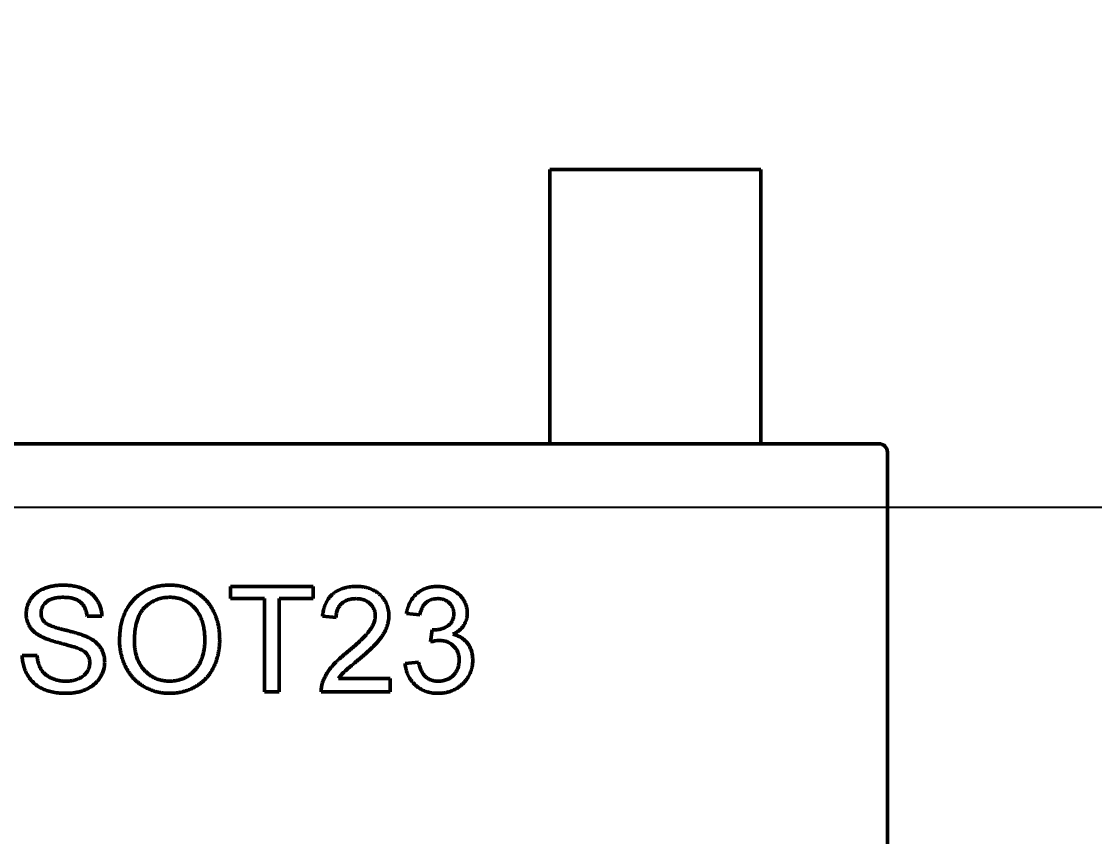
# Model space of a CAD drawing. Header units: millimetres. Extents: x 71 to 428, y 120 to 295.
# Drawn here: x 339.173 to 341.715, y 203.717 to 205.648 of the extents above; entities that cross this region are included whole.
import ezdxf

# ---------------------------------------------------------------- set-up
doc = ezdxf.new("R2010")
doc.units = ezdxf.units.MM
doc.header["$LTSCALE"] = 0.75
doc.linetypes.add('CENTER', pattern=[50.8, 31.75, -6.35, 6.35, -6.35])
doc.layers.add('Dim', color=3, linetype='Continuous', lineweight=25)
doc.layers.add('Visible', color=7, linetype='Continuous', lineweight=50)
doc.styles.get("Standard").update_dxf_attribs({"font": 'arial.ttf'})
doc.dimstyles.new('Dim-ISO-25', dxfattribs={"dimtxt": 3.5, "dimasz": 3.5, "dimexe": 2.1, "dimexo": 2.1, "dimgap": 1.4, "dimtad": 1, "dimzin": 12, "dimdsep": 46, "dimtxsty": 'Standard', "dimcen": 0, "dimazin": 3, "dimtp": 0.1, "dimtm": 0.1, "dimtfac": 0.714286, "dimtmove": 0, "dimatfit": 3, "dimfxl": 1, "dimtzin": 12, "dimarcsym": 0})

# ---------------------------------------------------------------- blocks, each defined once
blk = doc.blocks.new('*D108')
at = {"color": 0, "linetype": 'ByBlock', "lineweight": -2}
for p, q in [((339.5414, 239.9919), (278.368, 239.9919)), ((280.468, 239.9919), (280.468, 204.496)), ((300.7881, 204.496), (278.368, 204.496))]:
    blk.add_line(p, q, dxfattribs=at)
at = {"color": 0, "linetype": 'ByBlock'}
for points in [[(280.468, 239.9919), (279.8846, 236.4919), (281.0513, 236.4919)], [(280.468, 204.496), (279.8846, 207.996), (281.0513, 207.996)]]:
    blk.add_solid(points, dxfattribs=at)
at = {"layer": 'Defpoints', "color": 0, "linetype": 'ByBlock'}
for p in [(341.6414, 239.9919), (302.8881, 204.496)]:
    blk.add_point(p, dxfattribs=at)
at = {"color": 0, "linetype": 'ByBlock', "lineweight": -2, "insert": (277.2798, 222.2439), "char_height": 3.5, "attachment_point": 5, "rotation": 90}
blk.add_mtext('\\A0;35.5', dxfattribs=at)
blk = doc.blocks.new('*D109')
at = {"color": 0, "linetype": 'ByBlock', "lineweight": -2}
for p, q in [((352.9086, 242.8617), (269.2309, 242.8617)), ((271.3309, 242.8617), (271.3309, 204.496)), ((301.8219, 204.496), (269.2309, 204.496))]:
    blk.add_line(p, q, dxfattribs=at)
at = {"color": 0, "linetype": 'ByBlock'}
for points in [[(271.3309, 242.8617), (270.7475, 239.3617), (271.9142, 239.3617)], [(271.3309, 204.496), (270.7475, 207.996), (271.9142, 207.996)]]:
    blk.add_solid(points, dxfattribs=at)
at = {"layer": 'Defpoints', "color": 0, "linetype": 'ByBlock'}
for p in [(355.0086, 242.8617), (303.9219, 204.496)]:
    blk.add_point(p, dxfattribs=at)
at = {"color": 0, "linetype": 'ByBlock', "lineweight": -2, "insert": (268.1427, 223.6788), "char_height": 3.5, "attachment_point": 5, "rotation": 90}
blk.add_mtext('\\A0;38.37', dxfattribs=at)
blk = doc.blocks.new('*D127')
at = {"color": 0, "linetype": 'ByBlock', "lineweight": -2}
for p, q in [((318.3964, 202.3936), (318.3964, 119.8711)), ((354.8964, 148.7044), (354.8964, 119.8711)), ((318.3964, 121.9711), (354.8964, 121.9711))]:
    blk.add_line(p, q, dxfattribs=at)
at = {"color": 0, "linetype": 'ByBlock'}
for points in [[(318.3964, 121.9711), (321.8964, 121.3878), (321.8964, 122.5544)], [(354.8964, 121.9711), (351.3964, 121.3878), (351.3964, 122.5544)]]:
    blk.add_solid(points, dxfattribs=at)
at = {"layer": 'Defpoints', "color": 0, "linetype": 'ByBlock'}
for p in [(318.3964, 204.4936), (354.8964, 150.8044)]:
    blk.add_point(p, dxfattribs=at)
at = {"color": 0, "linetype": 'ByBlock', "lineweight": -2, "insert": (336.6464, 125.1593), "char_height": 3.5, "attachment_point": 5}
blk.add_mtext('\\A0;36.5', dxfattribs=at)

msp = doc.modelspace()

# ---------------------------------------------------------------- linework, layer by layer
at = {"color": 6, "linetype": 'CENTER', "ltscale": 0.25}
msp.add_line((428.4595, 204.496), (294.1476, 204.496), dxfattribs=at)
at = {"layer": 'Visible'}
for p, q in [((340.4246, 205.2974), (340.9246, 205.2974)), ((340.4246, 205.2974), (340.4246, 204.9213)), ((340.9246, 205.2974), (340.9246, 204.9213)), ((340.4246, 204.9213), (340.4246, 204.9015)), ((340.4246, 204.9015), (340.4246, 204.8434)), ((340.9246, 204.9213), (340.9246, 204.9015)), ((340.9246, 204.9015), (340.9246, 204.8434)), ((340.4246, 204.6652), (340.4246, 204.8434)), ((340.9246, 204.6652), (340.9246, 204.8434)), ((340.4246, 204.6474), (339.0246, 204.6474)), ((340.4246, 204.6652), (340.4246, 204.6474)), ((340.4246, 204.6474), (340.9246, 204.6474)), ((340.9246, 204.6652), (340.9246, 204.6474)), ((341.2046, 204.6474), (340.9246, 204.6474)), ((341.2049, 204.6474), (341.2046, 204.6474)), ((341.2246, 204.6274), (341.2246, 204.6277)), ((341.2246, 202.9674), (341.2246, 204.6274)), ((339.6685, 204.2804), (339.6685, 204.3092)), ((339.6685, 204.3092), (339.8641, 204.3092)), ((339.8641, 204.3092), (339.8641, 204.2804)), ((339.7487, 204.2804), (339.6685, 204.2804)), ((339.7487, 204.0592), (339.7487, 204.2804)), ((339.7839, 204.2804), (339.7839, 204.0592)), ((339.8641, 204.2804), (339.7839, 204.2804)), ((339.3641, 204.2387), (339.3288, 204.2387)), ((339.9185, 204.2355), (339.8865, 204.2387)), ((340.1173, 204.2419), (340.0852, 204.2451)), ((340.1426, 204.1778), (340.1459, 204.2067)), ((339.175, 204.1458), (339.2102, 204.1458)), ((340.082, 204.1265), (340.1141, 204.1297)), ((339.9245, 204.0913), (340.0468, 204.0913)), ((340.0468, 204.0913), (340.0468, 204.0592)), ((339.7839, 204.0592), (339.7487, 204.0592)), ((340.0468, 204.0592), (339.8833, 204.0592))]:
    msp.add_line(p, q, dxfattribs=at)
at = {"layer": 'Visible', "extrusion": (0, 0, -1)}
msp.add_circle((-354.8964, 204.496), 47.93, dxfattribs=at)
for centre, radius, start, end in [((-341.2046, 204.6274), 0.02, 90.864, 179.136), ((-340.152, 204.2566), 0.0504, 271.7211, 276.981)]:
    msp.add_arc(centre, radius, start, end, dxfattribs=at)
at = {"layer": 'Visible'}
for centre, radius, start, end in [((340.166, 204.1005), 0.0808, 91.8942, 106.8331), ((339.9463, 204.0611), 0.063, 161.1528, 181.7031)]:
    msp.add_arc(centre, radius, start, end, dxfattribs=at)
for points, knots in [([(339.1846, 204.244), (339.1847, 204.2471), (339.1849, 204.2532), (339.187, 204.2623), (339.1904, 204.271), (339.1942, 204.2779), (339.1979, 204.2831), (339.201, 204.2869), (339.2044, 204.2904), (339.2082, 204.2936), (339.2122, 204.2966), (339.2165, 204.2994), (339.2212, 204.3018), (339.2278, 204.3048), (339.2366, 204.3079), (339.2477, 204.3105), (339.2593, 204.3121), (339.2673, 204.3123), (339.2714, 204.3124)], [0, 0, 0, 0, 0.074995, 0.149165, 0.223664, 0.300412, 0.33957, 0.378921, 0.418096, 0.45823, 0.498427, 0.539708, 0.582216, 0.625824, 0.715481, 0.807384, 0.901634, 1, 1, 1, 1]), ([(339.2714, 204.3124), (339.2758, 204.3123), (339.2845, 204.3121), (339.297, 204.3105), (339.3088, 204.3076), (339.318, 204.3045), (339.3248, 204.3013), (339.3296, 204.2988), (339.3341, 204.2959), (339.3383, 204.2927), (339.3422, 204.2894), (339.3457, 204.2857), (339.349, 204.2818), (339.353, 204.2762), (339.3572, 204.2688), (339.3608, 204.2593), (339.3633, 204.2492), (339.3638, 204.2423), (339.3641, 204.2387)], [0, 0, 0, 0, 0.100475, 0.195644, 0.286083, 0.372983, 0.415026, 0.456052, 0.495939, 0.535566, 0.574087, 0.612519, 0.651081, 0.689513, 0.766237, 0.84235, 0.919974, 1, 1, 1, 1]), ([(339.4057, 204.1809), (339.4058, 204.1859), (339.406, 204.1957), (339.4076, 204.2099), (339.4101, 204.2233), (339.4138, 204.2358), (339.4185, 204.2476), (339.4241, 204.2585), (339.4309, 204.2685), (339.4387, 204.2777), (339.4473, 204.2858), (339.4565, 204.293), (339.4664, 204.299), (339.4768, 204.3039), (339.4879, 204.3078), (339.4996, 204.3104), (339.5118, 204.3121), (339.5202, 204.3123), (339.5245, 204.3124)], [0, 0, 0, 0, 0.075226, 0.146575, 0.2145, 0.27953, 0.342403, 0.403496, 0.463762, 0.523864, 0.583252, 0.641302, 0.698898, 0.756295, 0.814628, 0.874325, 0.935783, 1, 1, 1, 1]), ([(339.5245, 204.3124), (339.5273, 204.3124), (339.5329, 204.3123), (339.5412, 204.3115), (339.5493, 204.3102), (339.5571, 204.3084), (339.5648, 204.3061), (339.5722, 204.3033), (339.5794, 204.2999), (339.5864, 204.2961), (339.5931, 204.2918), (339.5994, 204.2871), (339.6053, 204.2819), (339.6108, 204.2765), (339.6158, 204.2705), (339.6205, 204.2642), (339.6247, 204.2574), (339.6285, 204.2503), (339.6319, 204.2429), (339.6348, 204.2351), (339.6373, 204.2272), (339.6394, 204.219), (339.6409, 204.2105), (339.6421, 204.2019), (339.6427, 204.1929), (339.6428, 204.1869), (339.6429, 204.1838)], [0, 0, 0, 0, 0.043099, 0.085587, 0.126908, 0.167967, 0.20845, 0.249025, 0.289281, 0.33001, 0.370598, 0.410466, 0.450033, 0.489688, 0.529116, 0.569037, 0.609703, 0.650759, 0.692509, 0.734219, 0.776707, 0.819552, 0.863351, 0.907839, 0.953334, 1, 1, 1, 1]), ([(339.8865, 204.2387), (339.8868, 204.2415), (339.8875, 204.2469), (339.8891, 204.2548), (339.8913, 204.2621), (339.894, 204.269), (339.8973, 204.2753), (339.9011, 204.2812), (339.9055, 204.2865), (339.9105, 204.2913), (339.9159, 204.2955), (339.9218, 204.2992), (339.9282, 204.3023), (339.935, 204.3049), (339.9423, 204.3068), (339.95, 204.3082), (339.9582, 204.3091), (339.9638, 204.3092), (339.9666, 204.3092)], [0, 0, 0, 0, 0.070675, 0.137493, 0.201473, 0.262869, 0.32255, 0.380737, 0.43822, 0.495487, 0.553484, 0.611346, 0.670644, 0.731587, 0.794183, 0.859445, 0.928208, 1, 1, 1, 1]), ([(339.9666, 204.3092), (339.9695, 204.3092), (339.9751, 204.3091), (339.9834, 204.3081), (339.9911, 204.3066), (339.9984, 204.3044), (340.0052, 204.3016), (340.0116, 204.2982), (340.0175, 204.2942), (340.0229, 204.2895), (340.0277, 204.2844), (340.032, 204.279), (340.0355, 204.2732), (340.0385, 204.2673), (340.0408, 204.2609), (340.0423, 204.2543), (340.0434, 204.2473), (340.0435, 204.2426), (340.0435, 204.2402)], [0, 0, 0, 0, 0.074712, 0.145539, 0.213339, 0.278615, 0.342094, 0.40389, 0.465063, 0.526577, 0.587328, 0.64638, 0.704345, 0.761672, 0.819418, 0.878039, 0.937796, 1, 1, 1, 1]), ([(340.0852, 204.2451), (340.0857, 204.2476), (340.0867, 204.2525), (340.0887, 204.2595), (340.0911, 204.2661), (340.0941, 204.2722), (340.0974, 204.278), (340.1012, 204.2832), (340.1054, 204.2881), (340.11, 204.2925), (340.115, 204.2965), (340.1203, 204.2999), (340.1259, 204.3028), (340.1318, 204.3051), (340.138, 204.307), (340.1446, 204.3083), (340.1513, 204.3091), (340.156, 204.3092), (340.1583, 204.3092)], [0, 0, 0, 0, 0.071036, 0.139343, 0.204958, 0.268332, 0.330129, 0.390664, 0.450861, 0.510587, 0.570374, 0.629455, 0.687994, 0.747581, 0.807839, 0.870034, 0.93381, 1, 1, 1, 1]), ([(340.1583, 204.3092), (340.1616, 204.3091), (340.168, 204.3089), (340.1774, 204.3073), (340.1864, 204.3046), (340.195, 204.3008), (340.2029, 204.2962), (340.2099, 204.2907), (340.2158, 204.2844), (340.2207, 204.2773), (340.2246, 204.2698), (340.2274, 204.262), (340.2291, 204.2539), (340.2293, 204.2484), (340.2294, 204.2457)], [0, 0, 0, 0, 0.092054, 0.181008, 0.26913, 0.357137, 0.443549, 0.526433, 0.607453, 0.688385, 0.767854, 0.845531, 0.922529, 1, 1, 1, 1]), ([(339.2728, 204.2836), (339.2705, 204.2836), (339.2662, 204.2835), (339.26, 204.2829), (339.2543, 204.2821), (339.249, 204.2809), (339.2441, 204.2794), (339.2397, 204.2776), (339.2359, 204.2753), (339.2324, 204.2727), (339.2295, 204.2699), (339.2269, 204.2669), (339.2247, 204.2639), (339.2229, 204.2606), (339.2215, 204.2572), (339.2206, 204.2537), (339.2199, 204.25), (339.2199, 204.2475), (339.2198, 204.2463)], [0, 0, 0, 0, 0.091511, 0.177143, 0.257108, 0.331198, 0.400592, 0.465625, 0.526973, 0.585443, 0.641399, 0.695044, 0.746782, 0.796959, 0.847545, 0.897439, 0.947649, 1, 1, 1, 1]), ([(339.3288, 204.2387), (339.3286, 204.2405), (339.3281, 204.244), (339.3271, 204.2491), (339.3255, 204.2538), (339.3237, 204.2582), (339.3216, 204.2622), (339.3191, 204.2659), (339.3161, 204.2693), (339.3129, 204.2723), (339.3093, 204.275), (339.3052, 204.2773), (339.3008, 204.2792), (339.296, 204.2808), (339.2907, 204.2821), (339.2851, 204.283), (339.2791, 204.2834), (339.2749, 204.2835), (339.2728, 204.2836)], [0, 0, 0, 0, 0.067155, 0.131403, 0.192732, 0.251253, 0.307704, 0.362699, 0.417778, 0.472304, 0.527873, 0.58523, 0.645057, 0.707952, 0.774434, 0.84494, 0.920404, 1, 1, 1, 1]), ([(339.5247, 204.2836), (339.5219, 204.2835), (339.5163, 204.2834), (339.5082, 204.2822), (339.5003, 204.2804), (339.4927, 204.2778), (339.4855, 204.2744), (339.4785, 204.2703), (339.4718, 204.2655), (339.4655, 204.2599), (339.4596, 204.2535), (339.4546, 204.2459), (339.4504, 204.2374), (339.4469, 204.228), (339.4442, 204.2175), (339.4424, 204.2061), (339.4412, 204.1936), (339.4411, 204.185), (339.441, 204.1805)], [0, 0, 0, 0, 0.055943, 0.110382, 0.164048, 0.216759, 0.269601, 0.323009, 0.377581, 0.433449, 0.490922, 0.550625, 0.613117, 0.679861, 0.751358, 0.828261, 0.910795, 1, 1, 1, 1]), ([(339.6076, 204.1841), (339.6076, 204.1865), (339.6076, 204.1914), (339.607, 204.1985), (339.6063, 204.2055), (339.6052, 204.2122), (339.6037, 204.2186), (339.6021, 204.2248), (339.6, 204.2308), (339.5977, 204.2365), (339.595, 204.242), (339.5921, 204.2471), (339.5888, 204.2519), (339.5853, 204.2564), (339.5814, 204.2606), (339.5773, 204.2645), (339.5729, 204.268), (339.5682, 204.2713), (339.5633, 204.2742), (339.5582, 204.2767), (339.553, 204.2789), (339.5476, 204.2805), (339.5421, 204.2819), (339.5364, 204.2829), (339.5306, 204.2835), (339.5267, 204.2835), (339.5247, 204.2836)], [0, 0, 0, 0, 0.050852, 0.099752, 0.147438, 0.194086, 0.239171, 0.28334, 0.326577, 0.368936, 0.410572, 0.451051, 0.490877, 0.530044, 0.568937, 0.607578, 0.64642, 0.685679, 0.724799, 0.763513, 0.802173, 0.84074, 0.879649, 0.919071, 0.959098, 1, 1, 1, 1]), ([(339.9659, 204.2804), (339.9642, 204.2803), (339.9608, 204.2803), (339.9558, 204.2797), (339.9511, 204.2788), (339.9466, 204.2775), (339.9424, 204.2758), (339.9385, 204.2737), (339.9349, 204.2713), (339.9315, 204.2685), (339.9285, 204.2654), (339.9258, 204.262), (339.9236, 204.2583), (339.9218, 204.2543), (339.9204, 204.25), (339.9193, 204.2454), (339.9187, 204.2405), (339.9186, 204.2372), (339.9185, 204.2355)], [0, 0, 0, 0, 0.070696, 0.138358, 0.20337, 0.2657, 0.327256, 0.386512, 0.445858, 0.505173, 0.56378, 0.622343, 0.680824, 0.739795, 0.800801, 0.864239, 0.930631, 1, 1, 1, 1]), ([(340.0115, 204.2399), (340.0115, 204.2413), (340.0114, 204.2441), (340.0107, 204.2481), (340.0098, 204.252), (340.0084, 204.2557), (340.0066, 204.2592), (340.0044, 204.2626), (340.0018, 204.2657), (339.9989, 204.2687), (339.9957, 204.2715), (339.9921, 204.2738), (339.9883, 204.2759), (339.9843, 204.2776), (339.9801, 204.2788), (339.9756, 204.2797), (339.9708, 204.2803), (339.9676, 204.2803), (339.9659, 204.2804)], [0, 0, 0, 0, 0.061762, 0.121174, 0.179421, 0.236843, 0.294322, 0.353191, 0.412721, 0.474522, 0.537057, 0.599591, 0.662367, 0.725246, 0.790316, 0.857724, 0.927232, 1, 1, 1, 1]), ([(340.1593, 204.2804), (340.1566, 204.2803), (340.1515, 204.2801), (340.1441, 204.2782), (340.1373, 204.2752), (340.1324, 204.2716), (340.1288, 204.2682), (340.1264, 204.2654), (340.1243, 204.2622), (340.1223, 204.2587), (340.1207, 204.2549), (340.1192, 204.2509), (340.1181, 204.2465), (340.1175, 204.2435), (340.1173, 204.2419)], [0, 0, 0, 0, 0.127797, 0.246795, 0.362284, 0.477652, 0.536237, 0.59559, 0.656344, 0.719085, 0.784349, 0.852876, 0.924551, 1, 1, 1, 1]), ([(340.1974, 204.2446), (340.1974, 204.2459), (340.1973, 204.2484), (340.1968, 204.252), (340.196, 204.2555), (340.1948, 204.2588), (340.1933, 204.2619), (340.1914, 204.2648), (340.1893, 204.2677), (340.1867, 204.2703), (340.184, 204.2727), (340.181, 204.2747), (340.1779, 204.2765), (340.1746, 204.2779), (340.171, 204.279), (340.1673, 204.2798), (340.1634, 204.2803), (340.1607, 204.2804), (340.1593, 204.2804)], [0, 0, 0, 0, 0.065093, 0.127304, 0.188122, 0.247131, 0.306077, 0.365678, 0.426103, 0.487841, 0.550317, 0.611805, 0.672737, 0.734883, 0.79768, 0.862475, 0.929775, 1, 1, 1, 1]), ([(339.2215, 204.1899), (339.2185, 204.1915), (339.2129, 204.1946), (339.2052, 204.2001), (339.1988, 204.2062), (339.1936, 204.2128), (339.1895, 204.22), (339.1867, 204.2277), (339.1848, 204.2357), (339.1847, 204.2412), (339.1846, 204.244)], [0, 0, 0, 0, 0.144805, 0.279512, 0.406394, 0.527502, 0.645393, 0.761885, 0.878942, 1, 1, 1, 1]), ([(339.2198, 204.2463), (339.2199, 204.2441), (339.2201, 204.24), (339.2219, 204.234), (339.2247, 204.2286), (339.2274, 204.2257), (339.2288, 204.2242)], [0, 0, 0, 0, 0.262741, 0.509957, 0.753327, 1, 1, 1, 1]), ([(339.9443, 204.1527), (339.9475, 204.1554), (339.9537, 204.1606), (339.9624, 204.1684), (339.9704, 204.1756), (339.9775, 204.1823), (339.9838, 204.1886), (339.9893, 204.1943), (339.994, 204.1996), (339.9979, 204.2045), (340.0011, 204.2091), (340.0039, 204.2136), (340.0062, 204.2181), (340.0081, 204.2225), (340.0096, 204.2269), (340.0107, 204.2313), (340.0114, 204.2356), (340.0115, 204.2385), (340.0115, 204.2399)], [0, 0, 0, 0, 0.11141, 0.214526, 0.309417, 0.396087, 0.474284, 0.544374, 0.60642, 0.660582, 0.709794, 0.756451, 0.800767, 0.843168, 0.884295, 0.923885, 0.962359, 1, 1, 1, 1]), ([(340.0435, 204.2402), (340.0435, 204.2377), (340.0433, 204.2328), (340.0423, 204.2254), (340.0404, 204.2181), (340.038, 204.2107), (340.0346, 204.2034), (340.0304, 204.1959), (340.0252, 204.1882), (340.0202, 204.1816), (340.0155, 204.1762), (340.0113, 204.1717), (340.0065, 204.1669), (340.0013, 204.1617), (339.9953, 204.1562), (339.9888, 204.1503), (339.9817, 204.1441), (339.9767, 204.1398), (339.9742, 204.1377)], [0, 0, 0, 0, 0.057945, 0.116018, 0.174826, 0.234683, 0.296827, 0.364061, 0.436192, 0.51426, 0.556976, 0.604856, 0.657675, 0.715751, 0.77884, 0.847501, 0.921228, 1, 1, 1, 1]), ([(340.1505, 204.2063), (340.1535, 204.2064), (340.1592, 204.2066), (340.1677, 204.2085), (340.1757, 204.2114), (340.1818, 204.2148), (340.1864, 204.2181), (340.1893, 204.221), (340.1919, 204.2241), (340.1938, 204.2276), (340.1955, 204.2314), (340.1966, 204.2356), (340.1973, 204.24), (340.1974, 204.2431), (340.1974, 204.2446)], [0, 0, 0, 0, 0.129789, 0.254605, 0.378435, 0.50292, 0.565018, 0.624848, 0.683448, 0.742765, 0.802757, 0.86522, 0.930779, 1, 1, 1, 1]), ([(340.2294, 204.2457), (340.2293, 204.2431), (340.2291, 204.238), (340.2275, 204.2305), (340.2247, 204.2234), (340.221, 204.2166), (340.2161, 204.2104), (340.2102, 204.2049), (340.2032, 204.2), (340.198, 204.1974), (340.1953, 204.1961)], [0, 0, 0, 0, 0.121951, 0.240787, 0.35855, 0.479066, 0.601519, 0.727551, 0.859932, 1, 1, 1, 1]), ([(339.2288, 204.2242), (339.2297, 204.2235), (339.2316, 204.2218), (339.2352, 204.2196), (339.2396, 204.2175), (339.2449, 204.2153), (339.2511, 204.2131), (339.2582, 204.2108), (339.2661, 204.2086), (339.2747, 204.2064), (339.2834, 204.2043), (339.2917, 204.2021), (339.2993, 204.2001), (339.3062, 204.1981), (339.3124, 204.1962), (339.3179, 204.1942), (339.3227, 204.1925), (339.3257, 204.1912), (339.3271, 204.1906)], [0, 0, 0, 0, 0.032743, 0.07241, 0.119611, 0.174673, 0.237345, 0.308352, 0.38763, 0.474784, 0.563332, 0.645136, 0.720203, 0.789134, 0.851497, 0.907331, 0.956969, 1, 1, 1, 1]), ([(339.3086, 204.1622), (339.3077, 204.1626), (339.3057, 204.1634), (339.3023, 204.1645), (339.2982, 204.1659), (339.2935, 204.1673), (339.288, 204.1689), (339.2818, 204.1706), (339.2749, 204.1724), (339.2675, 204.1744), (339.2601, 204.1764), (339.2529, 204.1783), (339.2464, 204.1804), (339.2404, 204.1823), (339.2349, 204.1842), (339.2299, 204.1861), (339.2255, 204.188), (339.2228, 204.1893), (339.2215, 204.1899)], [0, 0, 0, 0, 0.0312, 0.070487, 0.117215, 0.171576, 0.234122, 0.303963, 0.382156, 0.467646, 0.554335, 0.635074, 0.710037, 0.779092, 0.842966, 0.901001, 0.953246, 1, 1, 1, 1]), ([(339.3271, 204.1906), (339.3289, 204.1898), (339.3324, 204.1882), (339.3374, 204.1854), (339.3421, 204.1825), (339.3464, 204.1795), (339.3503, 204.1762), (339.3538, 204.1728), (339.3571, 204.1692), (339.3599, 204.1654), (339.3624, 204.1615), (339.3646, 204.1575), (339.3663, 204.1533), (339.3679, 204.149), (339.369, 204.1445), (339.3699, 204.1398), (339.3704, 204.1351), (339.3704, 204.1318), (339.3705, 204.1302)], [0, 0, 0, 0, 0.074931, 0.147078, 0.216364, 0.282503, 0.346688, 0.408836, 0.469262, 0.528432, 0.587001, 0.644416, 0.702189, 0.759767, 0.81849, 0.877633, 0.93802, 1, 1, 1, 1]), ([(340.1953, 204.1961), (340.1971, 204.1956), (340.2007, 204.1948), (340.2057, 204.1929), (340.2104, 204.1908), (340.215, 204.1883), (340.2191, 204.1854), (340.223, 204.1823), (340.2265, 204.1787), (340.2298, 204.1748), (340.2328, 204.1707), (340.2353, 204.1663), (340.2374, 204.1616), (340.2393, 204.1567), (340.2406, 204.1515), (340.2415, 204.146), (340.2422, 204.1403), (340.2422, 204.1364), (340.2423, 204.1344)], [0, 0, 0, 0, 0.065828, 0.128938, 0.190858, 0.251186, 0.310974, 0.37005, 0.429672, 0.489507, 0.549975, 0.610075, 0.670915, 0.732909, 0.796711, 0.861825, 0.929892, 1, 1, 1, 1]), ([(339.3352, 204.1285), (339.3351, 204.1303), (339.335, 204.1338), (339.3339, 204.139), (339.3318, 204.1437), (339.3292, 204.1481), (339.3255, 204.1522), (339.3208, 204.156), (339.3151, 204.1594), (339.3108, 204.1613), (339.3086, 204.1622)], [0, 0, 0, 0, 0.117768, 0.230176, 0.339843, 0.450625, 0.566943, 0.696021, 0.839438, 1, 1, 1, 1]), ([(339.5243, 204.056), (339.5214, 204.0561), (339.5158, 204.0561), (339.5073, 204.057), (339.4991, 204.0583), (339.4912, 204.0601), (339.4834, 204.0625), (339.476, 204.0655), (339.4687, 204.0689), (339.4617, 204.0728), (339.455, 204.0772), (339.4488, 204.082), (339.4429, 204.0872), (339.4375, 204.0929), (339.4324, 204.0988), (339.4278, 204.1052), (339.4236, 204.1119), (339.4199, 204.1191), (339.4165, 204.1264), (339.4137, 204.1339), (339.4112, 204.1414), (339.4092, 204.1491), (339.4076, 204.1569), (339.4066, 204.1648), (339.4058, 204.1728), (339.4058, 204.1782), (339.4057, 204.1809)], [0, 0, 0, 0, 0.044697, 0.088534, 0.131409, 0.173814, 0.215715, 0.257247, 0.298848, 0.340604, 0.382029, 0.42297, 0.463632, 0.504048, 0.544591, 0.584964, 0.626265, 0.667979, 0.709943, 0.751382, 0.792619, 0.833948, 0.875008, 0.916446, 0.957907, 1, 1, 1, 1]), ([(339.441, 204.1805), (339.441, 204.1769), (339.4411, 204.1699), (339.4423, 204.1596), (339.4442, 204.1499), (339.4467, 204.1408), (339.4501, 204.1323), (339.4541, 204.1244), (339.459, 204.1171), (339.4645, 204.1104), (339.4706, 204.1044), (339.4771, 204.0992), (339.4841, 204.0948), (339.4914, 204.0911), (339.499, 204.0883), (339.5071, 204.0863), (339.5155, 204.0851), (339.5212, 204.0849), (339.5242, 204.0849)], [0, 0, 0, 0, 0.075964, 0.148125, 0.217201, 0.2833, 0.347202, 0.4093, 0.470426, 0.531588, 0.591739, 0.650258, 0.707303, 0.764208, 0.821148, 0.879119, 0.938423, 1, 1, 1, 1]), ([(339.5242, 204.0849), (339.5271, 204.0849), (339.533, 204.0851), (339.5415, 204.0863), (339.5496, 204.0884), (339.5574, 204.0912), (339.5647, 204.0949), (339.5717, 204.0993), (339.5782, 204.1046), (339.5843, 204.1106), (339.5898, 204.1175), (339.5946, 204.125), (339.5986, 204.1332), (339.602, 204.142), (339.6045, 204.1516), (339.6064, 204.1618), (339.6075, 204.1728), (339.6076, 204.1802), (339.6076, 204.1841)], [0, 0, 0, 0, 0.061055, 0.119545, 0.176806, 0.232956, 0.288583, 0.344667, 0.401662, 0.46054, 0.520477, 0.581213, 0.643431, 0.707961, 0.775371, 0.846414, 0.921152, 1, 1, 1, 1]), ([(339.6429, 204.1838), (339.6429, 204.1807), (339.6428, 204.1746), (339.6421, 204.1655), (339.6408, 204.1567), (339.6392, 204.1481), (339.637, 204.1398), (339.6344, 204.1317), (339.6313, 204.1239), (339.6278, 204.1164), (339.6238, 204.1092), (339.6194, 204.1024), (339.6146, 204.0961), (339.6094, 204.0902), (339.6038, 204.0847), (339.5977, 204.0798), (339.5913, 204.0752), (339.5846, 204.0712), (339.5775, 204.0677), (339.5703, 204.0646), (339.563, 204.0619), (339.5555, 204.0597), (339.5479, 204.0581), (339.5402, 204.0569), (339.5323, 204.0562), (339.527, 204.0561), (339.5243, 204.056)], [0, 0, 0, 0, 0.04756, 0.093962, 0.139112, 0.183626, 0.227457, 0.270703, 0.313611, 0.35626, 0.398366, 0.439557, 0.480045, 0.519888, 0.559658, 0.599421, 0.639208, 0.679668, 0.72002, 0.759859, 0.79956, 0.839199, 0.878956, 0.918794, 0.959083, 1, 1, 1, 1]), ([(340.2102, 204.1347), (340.2102, 204.1364), (340.2101, 204.1396), (340.2095, 204.1443), (340.2084, 204.1489), (340.207, 204.1531), (340.2051, 204.1572), (340.2029, 204.1611), (340.2001, 204.1647), (340.197, 204.1681), (340.1937, 204.1712), (340.19, 204.1739), (340.1861, 204.1761), (340.182, 204.178), (340.1776, 204.1795), (340.1731, 204.1805), (340.1683, 204.1811), (340.165, 204.1812), (340.1633, 204.1812)], [0, 0, 0, 0, 0.067051, 0.13118, 0.193722, 0.254499, 0.314763, 0.375117, 0.436023, 0.498297, 0.560571, 0.621619, 0.681973, 0.742853, 0.804272, 0.867473, 0.932273, 1, 1, 1, 1]), ([(339.2797, 204.056), (339.277, 204.056), (339.2716, 204.0561), (339.2638, 204.0566), (339.2563, 204.0574), (339.2491, 204.0585), (339.2423, 204.06), (339.2358, 204.0619), (339.2296, 204.0639), (339.2238, 204.0664), (339.2183, 204.0692), (339.2131, 204.0723), (339.2082, 204.0758), (339.2037, 204.0796), (339.1993, 204.0837), (339.1954, 204.0882), (339.1917, 204.093), (339.1884, 204.0981), (339.1854, 204.1034), (339.1827, 204.1089), (339.1804, 204.1147), (339.1786, 204.1206), (339.1771, 204.1266), (339.176, 204.1328), (339.1752, 204.1392), (339.175, 204.1436), (339.175, 204.1458)], [0, 0, 0, 0, 0.052493, 0.102825, 0.151397, 0.198033, 0.242876, 0.285999, 0.327849, 0.368395, 0.407852, 0.446838, 0.485166, 0.523341, 0.561602, 0.59992, 0.638496, 0.677791, 0.71729, 0.756605, 0.796068, 0.835886, 0.875714, 0.916263, 0.95776, 1, 1, 1, 1]), ([(339.2102, 204.1458), (339.2106, 204.1426), (339.2113, 204.1365), (339.2134, 204.1279), (339.2161, 204.1202), (339.2195, 204.1132), (339.2238, 204.107), (339.2291, 204.1015), (339.2356, 204.0967), (339.2428, 204.0925), (339.2509, 204.0891), (339.2595, 204.0866), (339.2687, 204.0852), (339.2749, 204.085), (339.2781, 204.0849)], [0, 0, 0, 0, 0.093796, 0.180188, 0.260363, 0.334847, 0.407093, 0.481448, 0.559271, 0.64227, 0.728586, 0.815978, 0.906035, 1, 1, 1, 1]), ([(339.8866, 204.0815), (339.8877, 204.0844), (339.8899, 204.0904), (339.8942, 204.099), (339.8994, 204.1075), (339.9044, 204.1145), (339.909, 204.12), (339.9128, 204.1244), (339.9171, 204.1288), (339.9218, 204.1334), (339.9268, 204.1381), (339.9322, 204.1429), (339.9381, 204.1478), (339.9422, 204.1511), (339.9443, 204.1527)], [0, 0, 0, 0, 0.100388, 0.204407, 0.310686, 0.422157, 0.480685, 0.543238, 0.6095, 0.679555, 0.753841, 0.831641, 0.913813, 1, 1, 1, 1]), ([(339.9742, 204.1377), (339.972, 204.1359), (339.9678, 204.1325), (339.9619, 204.1275), (339.9566, 204.123), (339.9517, 204.1191), (339.9476, 204.1155), (339.9439, 204.1124), (339.941, 204.1097), (339.9364, 204.1056), (339.9307, 204.0997), (339.9265, 204.094), (339.9245, 204.0913)], [0, 0, 0, 0, 0.1242, 0.23683, 0.339495, 0.431254, 0.511455, 0.581223, 0.640495, 0.688308, 0.850333, 1, 1, 1, 1]), ([(340.2423, 204.1344), (340.2422, 204.1318), (340.2421, 204.1265), (340.2409, 204.1187), (340.2391, 204.1113), (340.2365, 204.1041), (340.2333, 204.0972), (340.2292, 204.0907), (340.2244, 204.0845), (340.2189, 204.0787), (340.213, 204.0734), (340.2065, 204.0687), (340.1997, 204.0648), (340.1925, 204.0616), (340.1848, 204.0591), (340.1768, 204.0573), (340.1684, 204.0562), (340.1627, 204.0561), (340.1598, 204.056)], [0, 0, 0, 0, 0.063503, 0.124805, 0.18492, 0.244376, 0.303775, 0.364133, 0.425376, 0.488388, 0.551743, 0.61386, 0.67564, 0.737737, 0.800417, 0.864658, 0.930985, 1, 1, 1, 1]), ([(340.1609, 204.0849), (340.1628, 204.0849), (340.1663, 204.0849), (340.1715, 204.0857), (340.1764, 204.0868), (340.1811, 204.0884), (340.1854, 204.0904), (340.1895, 204.0929), (340.1933, 204.0958), (340.1968, 204.0991), (340.1999, 204.1028), (340.2027, 204.1067), (340.205, 204.1109), (340.207, 204.1152), (340.2084, 204.1198), (340.2094, 204.1246), (340.2101, 204.1296), (340.2102, 204.133), (340.2102, 204.1347)], [0, 0, 0, 0, 0.069461, 0.135658, 0.19962, 0.261651, 0.322053, 0.38234, 0.443223, 0.50493, 0.56682, 0.6276, 0.687476, 0.747351, 0.808174, 0.870133, 0.933721, 1, 1, 1, 1]), ([(339.2781, 204.0849), (339.2809, 204.0849), (339.2865, 204.085), (339.2944, 204.0862), (339.3019, 204.088), (339.3088, 204.0906), (339.3151, 204.0938), (339.3205, 204.0977), (339.3251, 204.102), (339.3288, 204.107), (339.3316, 204.1122), (339.3337, 204.1175), (339.335, 204.123), (339.3351, 204.1267), (339.3352, 204.1285)], [0, 0, 0, 0, 0.105584, 0.205868, 0.300947, 0.393002, 0.480949, 0.562874, 0.641461, 0.717742, 0.791772, 0.862716, 0.931777, 1, 1, 1, 1]), ([(339.3705, 204.1302), (339.3703, 204.1269), (339.3701, 204.1204), (339.3678, 204.1109), (339.3643, 204.1016), (339.3602, 204.0943), (339.3564, 204.0886), (339.3531, 204.0846), (339.3495, 204.0809), (339.3456, 204.0773), (339.3414, 204.074), (339.3369, 204.071), (339.3321, 204.0682), (339.3252, 204.0648), (339.3161, 204.0612), (339.3046, 204.0583), (339.2923, 204.0563), (339.284, 204.0561), (339.2797, 204.056)], [0, 0, 0, 0, 0.074816, 0.148535, 0.223872, 0.301297, 0.340894, 0.38034, 0.420127, 0.45995, 0.500831, 0.541907, 0.584439, 0.62808, 0.717267, 0.80786, 0.901925, 1, 1, 1, 1]), ([(340.1598, 204.056), (340.1572, 204.0561), (340.152, 204.0562), (340.1444, 204.0572), (340.1372, 204.0586), (340.1303, 204.0608), (340.1237, 204.0635), (340.1176, 204.067), (340.1117, 204.071), (340.1062, 204.0756), (340.1012, 204.0807), (340.0967, 204.0861), (340.0928, 204.092), (340.0894, 204.0982), (340.0867, 204.1048), (340.0846, 204.1117), (340.0829, 204.119), (340.0823, 204.124), (340.082, 204.1265)], [0, 0, 0, 0, 0.067794, 0.133464, 0.196934, 0.258481, 0.319787, 0.380431, 0.44099, 0.502867, 0.564806, 0.625526, 0.685604, 0.746041, 0.807347, 0.869717, 0.93379, 1, 1, 1, 1]), ([(340.1141, 204.1297), (340.1145, 204.1278), (340.1153, 204.1241), (340.1169, 204.1188), (340.1186, 204.1138), (340.1207, 204.1093), (340.1227, 204.1052), (340.1251, 204.1015), (340.1276, 204.0982), (340.1304, 204.0954), (340.1334, 204.0929), (340.1366, 204.0907), (340.1401, 204.0889), (340.1438, 204.0875), (340.1478, 204.0863), (340.1519, 204.0854), (340.1563, 204.0849), (340.1594, 204.0849), (340.1609, 204.0849)], [0, 0, 0, 0, 0.082566, 0.15976, 0.233155, 0.301356, 0.365752, 0.426437, 0.484185, 0.539549, 0.593156, 0.647048, 0.701446, 0.757, 0.81384, 0.873058, 0.934963, 1, 1, 1, 1])]:
    msp.add_open_spline(points, degree=3, knots=knots, dxfattribs=at)

# ---------------------------------------------------------------- dimensions: what is measured, and where the dimension line sits
at = {"layer": 'Dim'}
for base, p1, p2, picture, middle in [((271.3309, 204.496), (355.0086, 242.8617), (303.9219, 204.496), '*D109', (268.1427, 223.6788)), ((280.468, 204.496), (341.6414, 239.9919), (302.8881, 204.496), '*D108', (277.2798, 222.2439))]:
    dim = msp.add_linear_dim(base=base, p1=p1, p2=p2, angle=90, dimstyle='Dim-ISO-25', dxfattribs=at)
    dim.commit()
    dim.dimension.update_dxf_attribs({"geometry": picture, "text_midpoint": middle})
dim = msp.add_linear_dim(base=(354.8964, 121.9711), p1=(318.3964, 204.4936), p2=(354.8964, 150.8044), dimstyle='Dim-ISO-25', dxfattribs=at)
dim.commit()
dim.dimension.update_dxf_attribs({"geometry": '*D127', "text_midpoint": (336.6464, 125.1593)})

doc.saveas('drawing.dxf')
